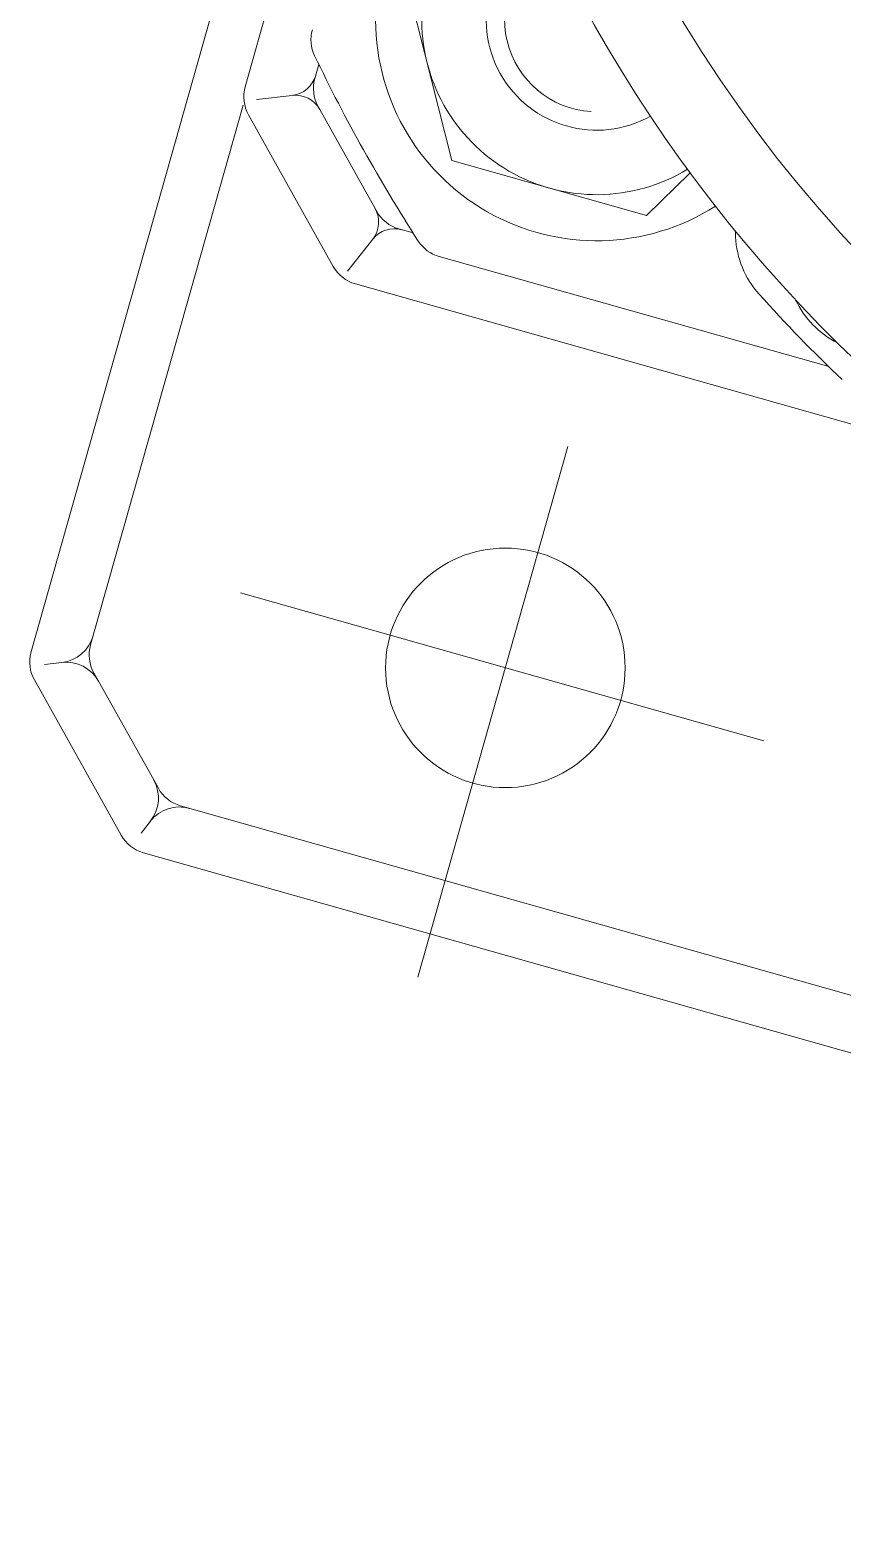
# Model space of a CAD drawing. Header units: inches. Extents: x 0 to 766, y -245 to 236.
# Drawn here: x 55.1742 to 55.2166, y -193.5755 to -193.4981 of the extents above; entities that cross this region are included whole.
import ezdxf

# ---------------------------------------------------------------- set-up
doc = ezdxf.new("R2010")
doc.units = ezdxf.units.IN
doc.header["$MEASUREMENT"] = 0
doc.layers.add('000 SOS 911 - ACCES. ACI', color=125, linetype='Continuous', lineweight=0)
doc.layers.add('000 SOS 911 - ACCESORIOS ACI', color=3, linetype='Continuous', lineweight=20)

# ---------------------------------------------------------------- blocks, each defined once
blk = doc.blocks.new('Bomba Jockey')
at = {"layer": '000 SOS 911 - ACCES. ACI', "linetype": 'Continuous'}
for p, q in [((0.0500000000001819, 0.0775266719999763), (0.0500000000001819, 0.1074514009997074)), ((0.0661713870003951, 0.1049998930000129), (-0.0661711429997922, 0.1049998930000129)), ((0.0744135760000972, 0.0975841939998645), (0.0675849709991781, 0.1044126239999059)), ((0.0665858759998628, 0.104003831), (0.0662675100002161, 0.1032352499998979)), ((0.0649287109990837, 0.1019998929998565), (-0.0649279790009132, 0.1019998929998565)), ((0.07141322199913701, 0.0963418849999016), (0.0663420480000241, 0.1014129289999346)), ((0.0741091959998812, 0.0966310089997933), (0.0732333620003374, 0.0962682209999457)), ((0.0750000000002729, 0.0403690190000816), (0.0750000000002729, 0.0962155909996909)), ((0.0720000000001164, 0.06449044800001501), (0.0720000000001164, 0.0949288179999712)), ((0.0354155270001684, 0.0899999999999182), (0.0649321289997715, 0.0899999999999182)), ((0.0289316409998719, 0.0721635129998504), (0.0634992680002142, 0.0721635129998504)), ((0.0640984729998309, 0.0716125619999275), (0.063255012999889, 0.0695762979999017)), ((0.0715773080000872, 0.0649122729998908), (0.064912447000097, 0.071577133999881)), ((0.0595278319988211, 0.0694996639999772), (0.0375605470003393, 0.0694996639999772)), ((0.0612451170004533, 0.0686499939999976), (0.0620439450003687, 0.0686499939999976)), ((0.0680638710000494, 0.063456972999802), (0.0634573189990988, 0.0680635249998432)), ((0.0476546129993949, 0.0614299589999519), (0.049312755000301, 0.0643019449998974)), ((0.0602824709999368, 0.0643019099998128), (0.0493127439999626, 0.0643019099998128)), ((0.0657672820002517, 0.0548019499999555), (0.0602824800002964, 0.0643019059998551)), ((0.0713799139998628, 0.0640022949999093), (0.0695761389993095, 0.0632551439998679)), ((0.0721633299990572, 0.0634987489997911), (0.0721633299990572, 0.0400232540000616)), ((0.0686499020002884, 0.0612450559997342), (0.0686499020002884, 0.0620433349999985))]:
    blk.add_line(p, q, dxfattribs=at)
for centre, radius in [((0.0500004880000233, 0.0899999999999182), 0.0065), ((-1.7090001165e-06, 0), 0.0735)]:
    blk.add_circle(centre, radius, dxfattribs=at)
for centre, radius, start, end in [((0.0661726069988618, 0.1029999849999967), 0.002, 45.00480800016518, 90.00001799917845), ((0.064421386999129, 0.1039999689999149), 0.002, 269.9993260000572, 337.4991350000607), ((0.06811694299995, 0.1024693909998859), 0.002, 157.4999839999112, 224.9997619994049), ((0.0649294429999827, 0.0999999690000095), 0.002, 45.00294999988124, 90.00307800016533), ((0.07300122099923101, 0.0961714939999183), 0.002, 1.266135000016776, 45.00076500055114), ((0.0724697270002253, 0.098116576999928), 0.002, 224.997256000436, 292.4953470006952), ((0.0700004880000051, 0.0949289089999184), 0.002, 359.9997629999997, 45.00551800057023), ((0.0740004879999106, 0.0944210969998949), 0.002, 112.5069120005316, 180), ((0, 0), 0.077747101, 291.015699000093, 68.9844409998913), ((0.0634992680002142, 0.0701635129998977), 0.002, 45.00103799991123, 90.00149299977001), ((0, 0), 0.079, 57.64956499953509, 62.35042899938264), ((0.0595278319988211, 0.0674996639997971), 0.002, 48.59039800024511, 90.00002499987222), ((0.0618701169992164, 0.0701499940000758), 0.0015, 270.000145999775, 337.4997360000298), ((0.0646418460000859, 0.0690019379999285), 0.0015, 157.4996290002215, 225.0001450005414), ((-1.7090001165e-06, 0), 0.092, 41.40962899973159, 48.59038400004441), ((0.0620439450003687, 0.0666499939998175), 0.002, 44.9997260005072, 89.9996360004011), ((0.0365000000001601, 0.0632198490000064), 0.005, 40.96037999968541, 79.0325169995156), ((0.0395971680000003, 0.062514525999859), 0.005, 18.46089000013517, 57.64956499953509), ((0.0547978520003198, 0.0548019409998233), 0.012, 311.7521810002646, 138.2520979995176), ((0.0701640620004582, 0.0634987489997911), 0.002, 359.9998169999972, 44.99994500001224), ((-0.0315434569997706, 0.0387652590000016), 0.08, 18.22542600005234, 18.46089000013517), ((0.0547976070001823, 0.0548019099996964), 0.0095, 312.9915319998635, 137.0129579995122), ((0.0690026859992941, 0.0646412049998162), 0.0015, 225.0006539997013, 292.5004279996652), ((0.0666506350003147, 0.06204342699993499), 0.002, 359.9999810000059, 44.99967200038507), ((0.070150634998754, 0.0618695679997927), 0.0015, 112.4995899995502, 180), ((0.0547978520003198, 0.0548019409998233), 0.006, 315.159516000275, 134.8447619998615), ((0.0674980470002993, 0.0595289609998417), 0.002, 2.20000048197e-05, 41.40960099973213), ((0.0547978520003198, 0.0548019409998233), 0.005, 316.0042880000504, 102.2741549993314)]:
    blk.add_arc(centre, radius, start, end, dxfattribs=at)

msp = doc.modelspace()

# ---------------------------------------------------------------- block references
at = {"layer": '000 SOS 911 - ACCESORIOS ACI', "color": 30, "xscale": 0.9600000000000001, "yscale": 0.9600000000000001, "zscale": 0.9600000000000001, "rotation": 164.2139988296182}
msp.add_blockref('Bomba Jockey', (55.26872406882393, -193.4612574678745, -2.610023710192232e-06), dxfattribs=at)

doc.saveas('drawing.dxf')
